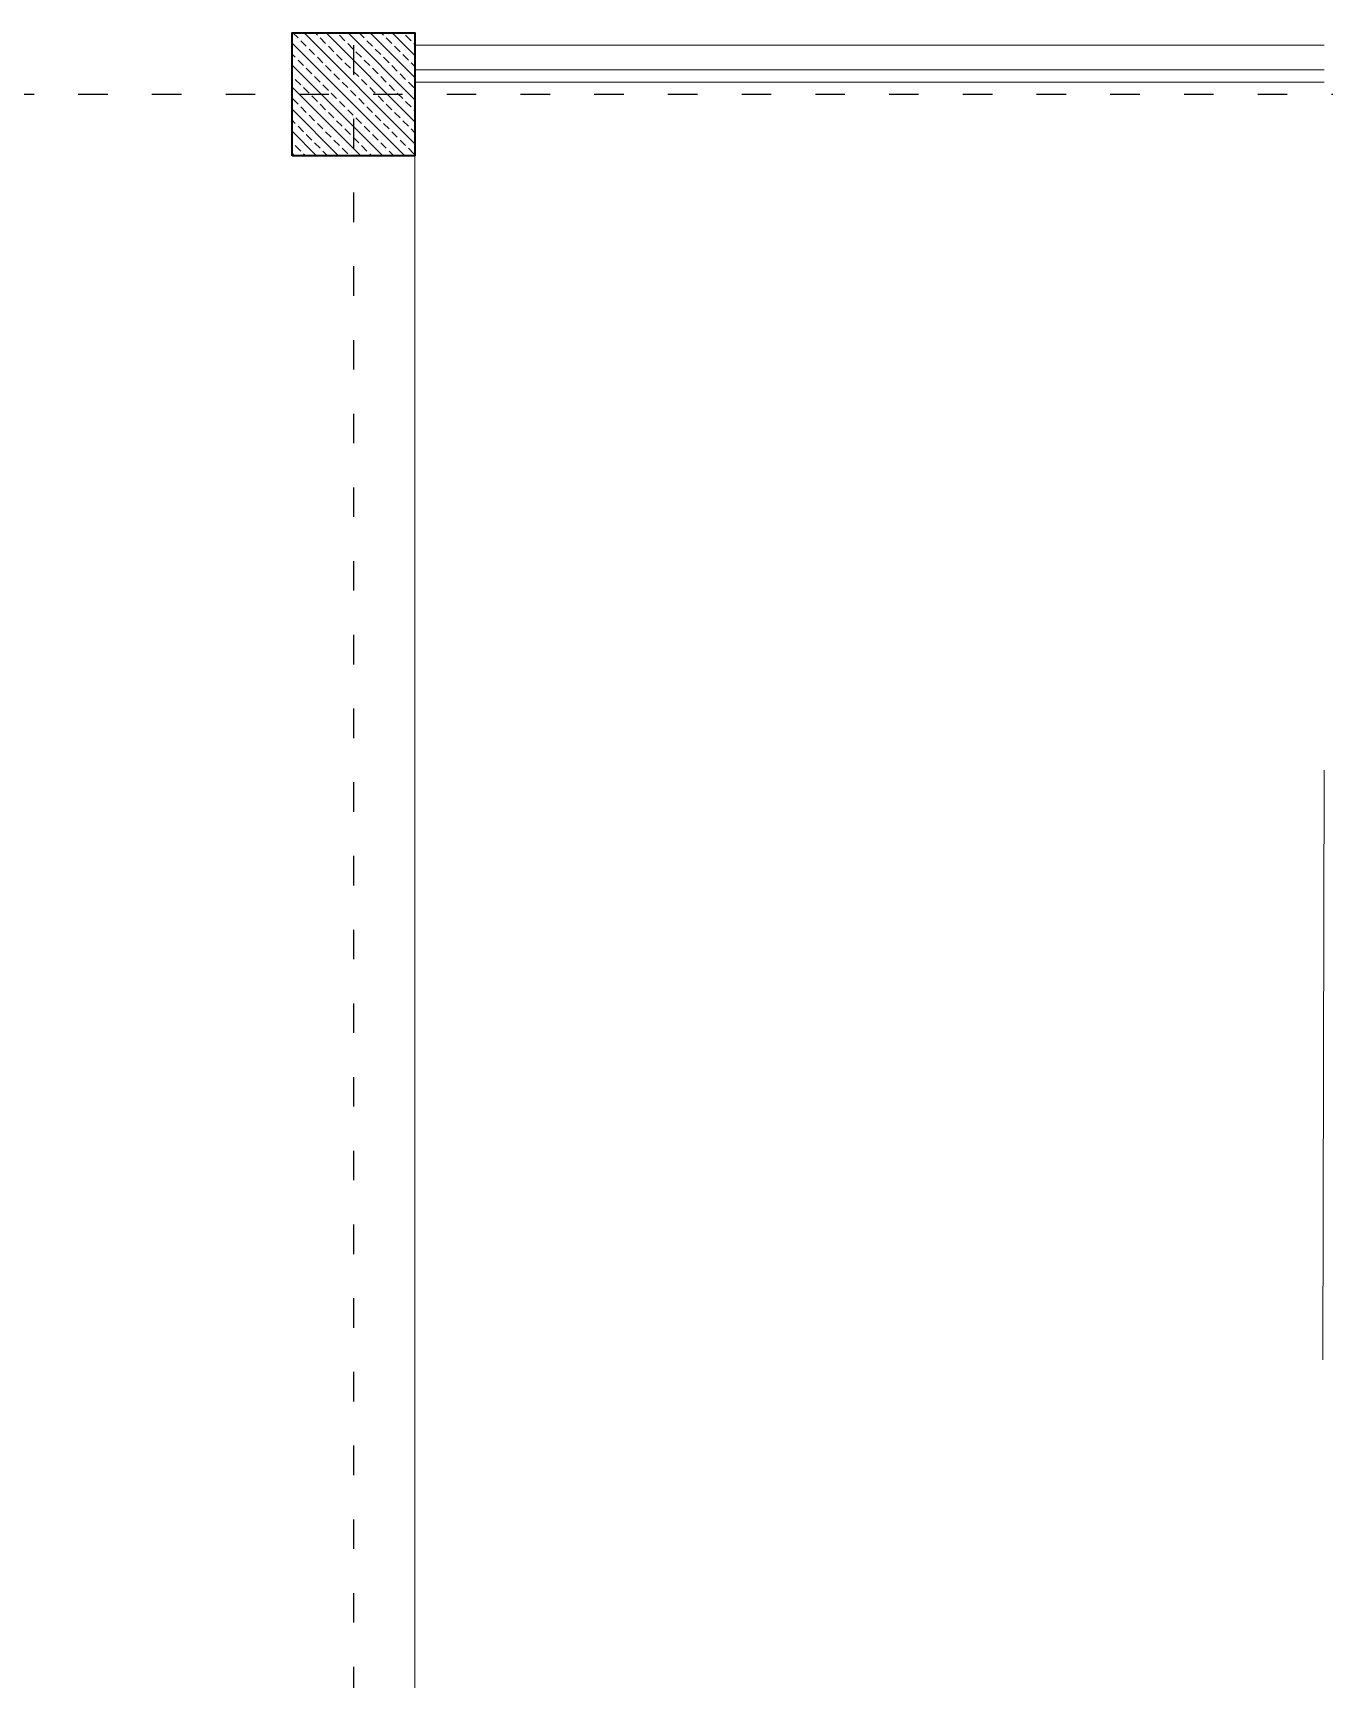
# Model space of a CAD drawing. Header units: millimetres. Extents: x 626118 to 667468, y 4481694 to 4492717.
# Drawn here: x 646984 to 647510, y 4484056 to 4484726 of the extents above; entities that cross this region are included whole.
import ezdxf

# ---------------------------------------------------------------- set-up
doc = ezdxf.new("R2010")
doc.units = ezdxf.units.MM
doc.linetypes.add('ACAD_ISO03W100', pattern=[30, 12, -18])
doc.linetypes.add('DUZ', pattern=[500, 500])
doc.layers.get('0').update_dxf_attribs({"color": 1, "linetype": 'DUZ'})
for name, color, linetype, lineweight in [('iç duvar', 7, 'Continuous', 50), ('KAPEN', 151, 'Continuous', 9), ('KOLON_F', 3, 'Continuous', 35)]:
    doc.layers.add(name, color=color, linetype=linetype, lineweight=lineweight)
doc.layers.add('KOLTAR_F', color=145, linetype='Continuous')

msp = doc.modelspace()

# ---------------------------------------------------------------- hatches: boundary and pattern name
at = {"layer": 'KOLTAR_F'}
h = msp.add_hatch(dxfattribs=at)
h.set_pattern_fill('ANSI33', color=256, angle=90, style=0)
h.set_pattern_definition([(135, (5151502.0106, 3824092.33), (-4.4901280605, -4.4901280605), []), (135, (5151502.0106, 3824096.8204), (-4.4901280605, -4.4901280605), [3.175, -1.5875])])
h.paths.add_polyline_path([(647089.54, 4484675.81), (647089.54, 4484725.81), (647139.54, 4484725.81), (647139.54, 4484675.81)])

# ---------------------------------------------------------------- linework, layer by layer
at = {"color": 232, "linetype": 'ACAD_ISO03W100'}
for p, q in [((647114.54, 4485860.81), (647114.54, 4482730.81)), ((649894.54, 4484700.81), (645954.54, 4484700.81))]:
    msp.add_line(p, q, dxfattribs=at)
at = {"layer": 'iç duvar', "color": 252, "linetype": 'Continuous', "lineweight": 5, "true_color": 0x939598}
for p, q in [((647509.54, 4484705.81), (647139.54, 4484705.81)), ((647139.54, 4483985.81), (647139.54, 4484675.81))]:
    msp.add_line(p, q, dxfattribs=at)
at = {"layer": 'iç duvar', "color": 251, "lineweight": 5}
msp.add_line((647509.54, 4484425.81), (647509.07, 4484185.81), dxfattribs=at)
at = {"layer": 'KAPEN'}
for p, q in [((647509.54, 4484720.81), (647139.54, 4484720.81)), ((647509.54, 4484710.81), (647139.54, 4484710.81))]:
    msp.add_line(p, q, dxfattribs=at)
at = {"layer": 'KOLON_F'}
msp.add_lwpolyline([(647089.54, 4484675.81), (647089.54, 4484725.81), (647139.54, 4484725.81), (647139.54, 4484675.81)], close=True, dxfattribs=at)

doc.saveas('drawing.dxf')
